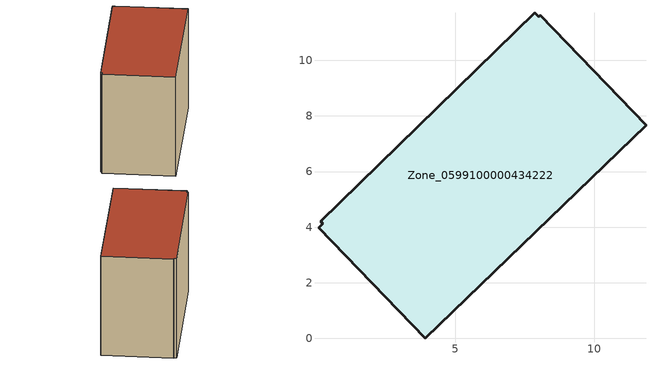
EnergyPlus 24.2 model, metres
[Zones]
Zone_0599100000434222
 floor ground (C_G): 11.86,7.67 3.93,0 0.08,3.97 0.24,4.13 0.16,4.21 7.87,11.72 8.01,11.57 8.05,11.62 z0
 wall outside (C_F): 3.93,0 11.86,7.67 8.05,11.62 8.01,11.57 7.87,11.72 0.16,4.21 0.24,4.13 0.08,3.97 3.93,0 z0:8.32
 roof outside (C_R): 8.01,11.57 7.87,11.72 0.16,4.21 0.24,4.13 0.08,3.97 3.93,0 11.86,7.67 8.05,11.62 z8.32
[BUILDING]
Pand.0599100000434222: North Axis=0; Terrain=City; Loads Convergence Tolerance Value=0.04; Temperature Convergence Tolerance Value=0.4; Solar Distribution=FullExterior; Maximum Number of Warmup Days=25; Minimum Number of Warmup Days=1
[Site:Location]
Rotterdam.The.Hague.AP_ZH_NLD Design_Conditions: Latitude=51.96; Longitude=4.45; Time Zone=1; Elevation=-4.5
[SITE:GROUNDTEMPERATURE:BUILDINGSURFACE]
18, 18, 18, 18, 18, 18, 18, 18, 18, 18, 18, 18
[MATERIAL] Thermal Absorptance=0.9; Solar Absorptance=0.7; Visible Absorptance=0.7
Name | Roughness | Thickness | Conductivity | Density | Specific Heat
G.TI.2006-2014 | MediumSmooth | 0.15 | 0.06 | 540 | 1210
F.TI.2006-2014 | Rough | 0.3 | 0.12 | 1920 | 840
R.TI.2006-2014 | MediumRough | 0.2 | 0.08 | 1500 | 1000
[CONSTRUCTION]
C_G: G.TI.2006-2014
C_F: F.TI.2006-2014
C_R: R.TI.2006-2014
[ZONE]
Zone_0599100000434222: Type=1; Multiplier=1; Ceiling Height=Autocalculate; Volume=Autocalculate; Floor Area=autocalculate; Part of Total Floor Area=Yes
[ZONEINFILTRATION:DESIGNFLOWRATE]
Infil_Zone_0599100000434222: Zone or ZoneList or Space or SpaceList=Zone_0599100000434222; Schedule=AlwaysOn; Design Flow Rate Calculation Method=Flow/Area; Flow Rate per Floor Area=0.0015; Constant Term Coefficient=1; Temperature Term Coefficient=0; Velocity Term Coefficient=0; Velocity Squared Term Coefficient=0
[HVACTEMPLATE:ZONE:IDEALLOADSAIRSYSTEM]
Zone_0599100000434222: Maximum Heating Supply Air Temperature=50; Minimum Cooling Supply Air Temperature=13; Maximum Heating Supply Air Humidity Ratio=0.0156; Minimum Cooling Supply Air Humidity Ratio=0.0077; Heating Limit=NoLimit; Cooling Limit=NoLimit; Dehumidification Control Type=ConstantSensibleHeatRatio; Cooling Sensible Heat Ratio=0.7; Dehumidification Setpoint=60; Humidification Control Type=None; Humidification Setpoint=30; Outdoor Air Method=None; Outdoor Air Flow Rate per Person=0.00944; Outdoor Air Flow Rate per Zone Floor Area=0; Outdoor Air Flow Rate per Zone=0; Demand Controlled Ventilation Type=None; Outdoor Air Economizer Type=NoEconomizer; Heat Recovery Type=None; Sensible Heat Recovery Effectiveness=0.7; Latent Heat Recovery Effectiveness=0.65
[ZONECONTROL:THERMOSTAT]
ThermostatControl_Zone_0599100000434222: Zone or ZoneList=Zone_0599100000434222; Control Type Schedule=DualSetpointControlType; Control 1=Thermostat_Zone_0599100000434222; Temperature Difference Between Cutout And Setpoint=0
[THERMOSTATSETPOINT:DUALSETPOINT]
Thermostat_Zone_0599100000434222: Heating Setpoint Temperature Schedule=HeatingSetpoint_Zone_0599100000434222; Cooling Setpoint Temperature Schedule=CoolingSetpoint_Zone_0599100000434222
[SCHEDULE:COMPACT]
HeatingSetpoint_Zone_0599100000434222: Through: 12/31, For: AllDays, Until: 24:00, 21
CoolingSetpoint_Zone_0599100000434222: Through: 12/31, For: AllDays, Until: 24:00, 24
DualSetpointControlType: Through: 12/31, For: AllDays, Until: 24:00, 4
AlwaysOn: Through: 12/31, For: AllDays, Until: 24:00, 1
